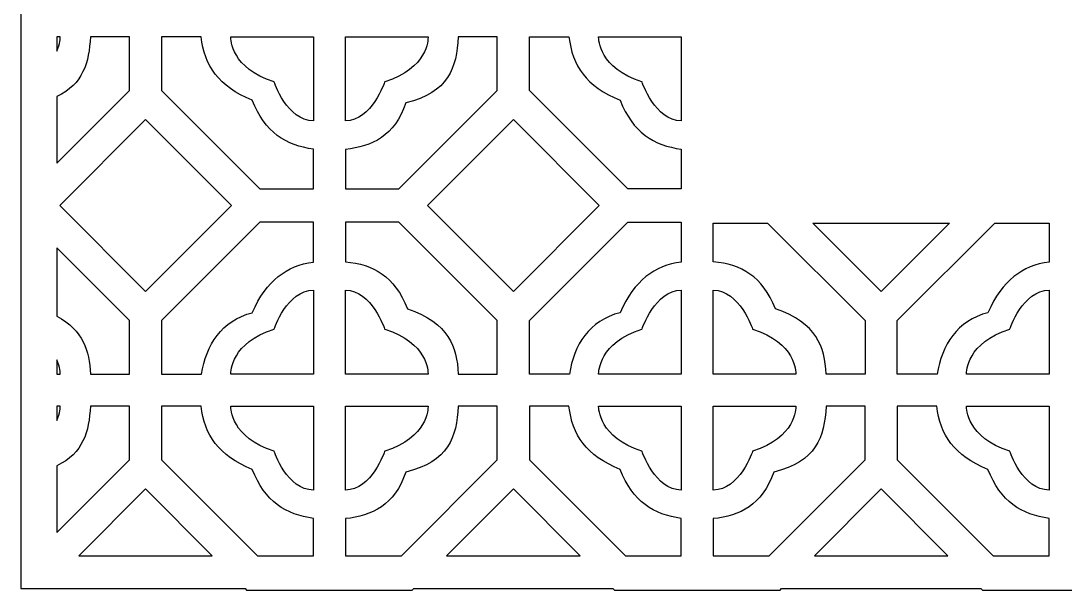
# Model space of a CAD drawing. Header units: centimetres. Extents: x 14.5 to 24.7, y -9 to -4.
# Drawn here: x 14.48 to 19.038, y -9 to -6.516 of the extents above; entities that cross this region are included whole.
import ezdxf

# ---------------------------------------------------------------- set-up
doc = ezdxf.new("R2010")
doc.units = ezdxf.units.CM
doc.header["$MEASUREMENT"] = 0
doc.layers.add('layer 1', color=7, linetype='Continuous')

msp = doc.modelspace()

# ---------------------------------------------------------------- linework, layer by layer
at = {"layer": 'layer 1', "color": 250, "lineweight": 30}
for points, knots in [([(24.72837, -4.03974), (24.72837, -4.03974), (24.72837, -4.54384), (24.72837, -4.54384), (24.72837, -4.54384), (24.72837, -4.54384), (24.72837, -4.54384), (24.72837, -4.54384), (24.72837, -4.54384), (24.72837, -4.54384), (24.72837, -4.83543), (24.72837, -4.83543), (24.72837, -4.83543), (24.72837, -4.83543), (24.72837, -4.97503), (24.72837, -4.97503), (24.72837, -4.97503), (24.72837, -4.97503), (24.72837, -5.26662), (24.72837, -5.26662), (24.72837, -5.26662), (24.72837, -5.26662), (24.72837, -5.26662), (24.72837, -5.26662), (24.72837, -5.26662), (24.72837, -5.26662), (24.72837, -6.15508), (24.72837, -6.15508), (24.72837, -6.15508), (24.72837, -6.15508), (24.72837, -6.15508), (24.72837, -6.15508), (24.72837, -6.15508), (24.72837, -6.15508), (24.72837, -6.44668), (24.72837, -6.44668), (24.72837, -6.44668), (24.72837, -6.44668), (24.72837, -6.58627), (24.72837, -6.58627), (24.72837, -6.58627), (24.72837, -6.58627), (24.72837, -6.87786), (24.72837, -6.87786), (24.72837, -6.87786), (24.72837, -6.87786), (24.72837, -6.87786), (24.72837, -6.87786), (24.72837, -6.87786), (24.72837, -6.87786), (24.72837, -7.76633), (24.72837, -7.76633), (24.72837, -7.76633), (24.72837, -7.76633), (24.72837, -7.76633), (24.72837, -7.76633), (24.72837, -7.76633), (24.72837, -7.76633), (24.72837, -8.05792), (24.72837, -8.05792), (24.72837, -8.05792), (24.72837, -8.05792), (24.72837, -8.19751), (24.72837, -8.19751), (24.72837, -8.19751), (24.72837, -8.19751), (24.72837, -8.48911), (24.72837, -8.48911), (24.72837, -8.48911), (24.72837, -8.48911), (24.72837, -8.48911), (24.72837, -8.48911), (24.72837, -8.48911), (24.72837, -8.48911), (24.72837, -8.9932), (24.72837, -8.9932), (24.72837, -8.9932), (24.72837, -8.9932), (24.22427, -8.9932), (24.22427, -8.9932), (24.22427, -8.9932), (24.22427, -8.9932), (24.21728, -9.00019), (24.21728, -9.00019), (24.21728, -9.00019), (24.21728, -9.00019), (23.92569, -9.00019), (23.92569, -9.00019), (23.92569, -9.00019), (23.92569, -9.00019), (23.7861, -9.00019), (23.7861, -9.00019), (23.7861, -9.00019), (23.7861, -9.00019), (23.4945, -9.00019), (23.4945, -9.00019), (23.4945, -9.00019), (23.4945, -9.00019), (23.48752, -8.9932), (23.48752, -8.9932), (23.48752, -8.9932), (23.48752, -8.9932), (22.61846, -8.9932), (22.61846, -8.9932), (22.61846, -8.9932), (22.61846, -8.9932), (22.61147, -9.00019), (22.61147, -9.00019), (22.61147, -9.00019), (22.61147, -9.00019), (22.31988, -9.00019), (22.31988, -9.00019), (22.31988, -9.00019), (22.31988, -9.00019), (22.18029, -9.00019), (22.18029, -9.00019), (22.18029, -9.00019), (22.18029, -9.00019), (21.88869, -9.00019), (21.88869, -9.00019), (21.88869, -9.00019), (21.88869, -9.00019), (21.88171, -8.9932), (21.88171, -8.9932), (21.88171, -8.9932), (21.88171, -8.9932), (21.01265, -8.9932), (21.01265, -8.9932), (21.01265, -8.9932), (21.01265, -8.9932), (21.00567, -9.00019), (21.00567, -9.00019), (21.00567, -9.00019), (21.00567, -9.00019), (20.71407, -9.00019), (20.71407, -9.00019), (20.71407, -9.00019), (20.71407, -9.00019), (20.57448, -9.00019), (20.57448, -9.00019), (20.57448, -9.00019), (20.57448, -9.00019), (20.28289, -9.00019), (20.28289, -9.00019), (20.28289, -9.00019), (20.28289, -9.00019), (20.2759, -8.9932), (20.2759, -8.9932), (20.2759, -8.9932), (20.2759, -8.9932), (19.40684, -8.9932), (19.40684, -8.9932), (19.40684, -8.9932), (19.40684, -8.9932), (19.39986, -9.00019), (19.39986, -9.00019), (19.39986, -9.00019), (19.39986, -9.00019), (19.10826, -9.00019), (19.10826, -9.00019), (19.10826, -9.00019), (19.10826, -9.00019), (18.96867, -9.00019), (18.96867, -9.00019), (18.96867, -9.00019), (18.96867, -9.00019), (18.67708, -9.00019), (18.67708, -9.00019), (18.67708, -9.00019), (18.67708, -9.00019), (18.67009, -8.9932), (18.67009, -8.9932), (18.67009, -8.9932), (18.67009, -8.9932), (17.80103, -8.9932), (17.80103, -8.9932), (17.80103, -8.9932), (17.80103, -8.9932), (17.79405, -9.00019), (17.79405, -9.00019), (17.79405, -9.00019), (17.79405, -9.00019), (17.50245, -9.00019), (17.50245, -9.00019), (17.50245, -9.00019), (17.50245, -9.00019), (17.36286, -9.00019), (17.36286, -9.00019), (17.36286, -9.00019), (17.36286, -9.00019), (17.07127, -9.00019), (17.07127, -9.00019), (17.07127, -9.00019), (17.07127, -9.00019), (17.06428, -8.9932), (17.06428, -8.9932), (17.06428, -8.9932), (17.06428, -8.9932), (16.19523, -8.9932), (16.19523, -8.9932), (16.19523, -8.9932), (16.19523, -8.9932), (16.18824, -9.00019), (16.18824, -9.00019), (16.18824, -9.00019), (16.18824, -9.00019), (15.89664, -9.00019), (15.89664, -9.00019), (15.89664, -9.00019), (15.89664, -9.00019), (15.75705, -9.00019), (15.75705, -9.00019), (15.75705, -9.00019), (15.75705, -9.00019), (15.46546, -9.00019), (15.46546, -9.00019), (15.46546, -9.00019), (15.46546, -9.00019), (15.45847, -8.9932), (15.45847, -8.9932), (15.45847, -8.9932), (15.45847, -8.9932), (14.47983, -8.9932), (14.47983, -8.9932), (14.47983, -8.9932), (14.47983, -8.9932), (14.47983, -4.03974), (14.47983, -4.03974), (14.47983, -4.03974), (14.47983, -4.03974), (15.45847, -4.03974), (15.45847, -4.03974), (15.45847, -4.03974), (15.45847, -4.03974), (15.46546, -4.03276), (15.46546, -4.03276), (15.46546, -4.03276), (15.46546, -4.03276), (15.75705, -4.03276), (15.75705, -4.03276), (15.75705, -4.03276), (15.75705, -4.03276), (15.89664, -4.03276), (15.89664, -4.03276), (15.89664, -4.03276), (15.89664, -4.03276), (16.18824, -4.03276), (16.18824, -4.03276), (16.18824, -4.03276), (16.18824, -4.03276), (16.19523, -4.03974), (16.19523, -4.03974), (16.19523, -4.03974), (16.19523, -4.03974), (17.06428, -4.03974), (17.06428, -4.03974), (17.06428, -4.03974), (17.06428, -4.03974), (17.07127, -4.03276), (17.07127, -4.03276), (17.07127, -4.03276), (17.07127, -4.03276), (17.36286, -4.03276), (17.36286, -4.03276), (17.36286, -4.03276), (17.36286, -4.03276), (17.50245, -4.03276), (17.50245, -4.03276), (17.50245, -4.03276), (17.50245, -4.03276), (17.79405, -4.03276), (17.79405, -4.03276), (17.79405, -4.03276), (17.79405, -4.03276), (17.80103, -4.03974), (17.80103, -4.03974), (17.80103, -4.03974), (17.80103, -4.03974), (18.67009, -4.03974), (18.67009, -4.03974), (18.67009, -4.03974), (18.67009, -4.03974), (18.67708, -4.03276), (18.67708, -4.03276), (18.67708, -4.03276), (18.67708, -4.03276), (18.96867, -4.03276), (18.96867, -4.03276), (18.96867, -4.03276), (18.96867, -4.03276), (19.10826, -4.03276), (19.10826, -4.03276), (19.10826, -4.03276), (19.10826, -4.03276), (19.39986, -4.03276), (19.39986, -4.03276), (19.39986, -4.03276), (19.39986, -4.03276), (19.40684, -4.03974), (19.40684, -4.03974), (19.40684, -4.03974), (19.40684, -4.03974), (20.2759, -4.03974), (20.2759, -4.03974), (20.2759, -4.03974), (20.2759, -4.03974), (20.28289, -4.03276), (20.28289, -4.03276), (20.28289, -4.03276), (20.28289, -4.03276), (20.57448, -4.03276), (20.57448, -4.03276), (20.57448, -4.03276), (20.57448, -4.03276), (20.71407, -4.03276), (20.71407, -4.03276), (20.71407, -4.03276), (20.71407, -4.03276), (21.00567, -4.03276), (21.00567, -4.03276), (21.00567, -4.03276), (21.00567, -4.03276), (21.01265, -4.03974), (21.01265, -4.03974), (21.01265, -4.03974), (21.01265, -4.03974), (21.88171, -4.03974), (21.88171, -4.03974), (21.88171, -4.03974), (21.88171, -4.03974), (21.88869, -4.03276), (21.88869, -4.03276), (21.88869, -4.03276), (21.88869, -4.03276), (22.18029, -4.03276), (22.18029, -4.03276), (22.18029, -4.03276), (22.18029, -4.03276), (22.31988, -4.03276), (22.31988, -4.03276), (22.31988, -4.03276), (22.31988, -4.03276), (22.61147, -4.03276), (22.61147, -4.03276), (22.61147, -4.03276), (22.61147, -4.03276), (22.61846, -4.03974), (22.61846, -4.03974), (22.61846, -4.03974), (22.61846, -4.03974), (23.48752, -4.03974), (23.48752, -4.03974), (23.48752, -4.03974), (23.48752, -4.03974), (23.4945, -4.03276), (23.4945, -4.03276), (23.4945, -4.03276), (23.4945, -4.03276), (23.7861, -4.03276), (23.7861, -4.03276), (23.7861, -4.03276), (23.7861, -4.03276), (23.92569, -4.03276), (23.92569, -4.03276), (23.92569, -4.03276), (23.92569, -4.03276), (24.21728, -4.03276), (24.21728, -4.03276), (24.21728, -4.03276), (24.21728, -4.03276), (24.22427, -4.03974), (24.22427, -4.03974), (24.22427, -4.03974), (24.22427, -4.03974), (24.72837, -4.03974), (24.72837, -4.03974)], [0, 0, 0, 0, 0.0105263, 0.0105263, 0.0105263, 0.0105263, 0.0210526, 0.0210526, 0.0210526, 0.0210526, 0.0315789, 0.0315789, 0.0315789, 0.0315789, 0.0421053, 0.0421053, 0.0421053, 0.0421053, 0.0526316, 0.0526316, 0.0526316, 0.0526316, 0.0631579, 0.0631579, 0.0631579, 0.0631579, 0.0736842, 0.0736842, 0.0736842, 0.0736842, 0.0842105, 0.0842105, 0.0842105, 0.0842105, 0.0947368, 0.0947368, 0.0947368, 0.0947368, 0.1052632, 0.1052632, 0.1052632, 0.1052632, 0.1157895, 0.1157895, 0.1157895, 0.1157895, 0.1263158, 0.1263158, 0.1263158, 0.1263158, 0.1368421, 0.1368421, 0.1368421, 0.1368421, 0.1473684, 0.1473684, 0.1473684, 0.1473684, 0.1578947, 0.1578947, 0.1578947, 0.1578947, 0.1684211, 0.1684211, 0.1684211, 0.1684211, 0.1789474, 0.1789474, 0.1789474, 0.1789474, 0.1894737, 0.1894737, 0.1894737, 0.1894737, 0.2, 0.2, 0.2, 0.2, 0.2105263, 0.2105263, 0.2105263, 0.2105263, 0.2210526, 0.2210526, 0.2210526, 0.2210526, 0.2315789, 0.2315789, 0.2315789, 0.2315789, 0.2421053, 0.2421053, 0.2421053, 0.2421053, 0.2526316, 0.2526316, 0.2526316, 0.2526316, 0.2631579, 0.2631579, 0.2631579, 0.2631579, 0.2736842, 0.2736842, 0.2736842, 0.2736842, 0.2842105, 0.2842105, 0.2842105, 0.2842105, 0.2947368, 0.2947368, 0.2947368, 0.2947368, 0.3052632, 0.3052632, 0.3052632, 0.3052632, 0.3157895, 0.3157895, 0.3157895, 0.3157895, 0.3263158, 0.3263158, 0.3263158, 0.3263158, 0.3368421, 0.3368421, 0.3368421, 0.3368421, 0.3473684, 0.3473684, 0.3473684, 0.3473684, 0.3578947, 0.3578947, 0.3578947, 0.3578947, 0.3684211, 0.3684211, 0.3684211, 0.3684211, 0.3789474, 0.3789474, 0.3789474, 0.3789474, 0.3894737, 0.3894737, 0.3894737, 0.3894737, 0.4, 0.4, 0.4, 0.4, 0.4105263, 0.4105263, 0.4105263, 0.4105263, 0.4210526, 0.4210526, 0.4210526, 0.4210526, 0.4315789, 0.4315789, 0.4315789, 0.4315789, 0.4421053, 0.4421053, 0.4421053, 0.4421053, 0.4526316, 0.4526316, 0.4526316, 0.4526316, 0.4631579, 0.4631579, 0.4631579, 0.4631579, 0.4736842, 0.4736842, 0.4736842, 0.4736842, 0.4842105, 0.4842105, 0.4842105, 0.4842105, 0.4947368, 0.4947368, 0.4947368, 0.4947368, 0.5052632, 0.5052632, 0.5052632, 0.5052632, 0.5157895, 0.5157895, 0.5157895, 0.5157895, 0.5263158, 0.5263158, 0.5263158, 0.5263158, 0.5368421, 0.5368421, 0.5368421, 0.5368421, 0.5473684, 0.5473684, 0.5473684, 0.5473684, 0.5578947, 0.5578947, 0.5578947, 0.5578947, 0.5684211, 0.5684211, 0.5684211, 0.5684211, 0.5789474, 0.5789474, 0.5789474, 0.5789474, 0.5894737, 0.5894737, 0.5894737, 0.5894737, 0.6, 0.6, 0.6, 0.6, 0.6105263, 0.6105263, 0.6105263, 0.6105263, 0.6210526, 0.6210526, 0.6210526, 0.6210526, 0.6315789, 0.6315789, 0.6315789, 0.6315789, 0.6421053, 0.6421053, 0.6421053, 0.6421053, 0.6526316, 0.6526316, 0.6526316, 0.6526316, 0.6631579, 0.6631579, 0.6631579, 0.6631579, 0.6736842, 0.6736842, 0.6736842, 0.6736842, 0.6842105, 0.6842105, 0.6842105, 0.6842105, 0.6947368, 0.6947368, 0.6947368, 0.6947368, 0.7052632, 0.7052632, 0.7052632, 0.7052632, 0.7157895, 0.7157895, 0.7157895, 0.7157895, 0.7263158, 0.7263158, 0.7263158, 0.7263158, 0.7368421, 0.7368421, 0.7368421, 0.7368421, 0.7473684, 0.7473684, 0.7473684, 0.7473684, 0.7578947, 0.7578947, 0.7578947, 0.7578947, 0.7684211, 0.7684211, 0.7684211, 0.7684211, 0.7789474, 0.7789474, 0.7789474, 0.7789474, 0.7894737, 0.7894737, 0.7894737, 0.7894737, 0.8, 0.8, 0.8, 0.8, 0.8105263, 0.8105263, 0.8105263, 0.8105263, 0.8210526, 0.8210526, 0.8210526, 0.8210526, 0.8315789, 0.8315789, 0.8315789, 0.8315789, 0.8421053, 0.8421053, 0.8421053, 0.8421053, 0.8526316, 0.8526316, 0.8526316, 0.8526316, 0.8631579, 0.8631579, 0.8631579, 0.8631579, 0.8736842, 0.8736842, 0.8736842, 0.8736842, 0.8842105, 0.8842105, 0.8842105, 0.8842105, 0.8947368, 0.8947368, 0.8947368, 0.8947368, 0.9052632, 0.9052632, 0.9052632, 0.9052632, 0.9157895, 0.9157895, 0.9157895, 0.9157895, 0.9263158, 0.9263158, 0.9263158, 0.9263158, 0.9368421, 0.9368421, 0.9368421, 0.9368421, 0.9473684, 0.9473684, 0.9473684, 0.9473684, 0.9578947, 0.9578947, 0.9578947, 0.9578947, 0.9684211, 0.9684211, 0.9684211, 0.9684211, 0.9789474, 0.9789474, 0.9789474, 0.9789474, 1, 1, 1, 1]), ([(14.63683, -6.58627), (14.63683, -6.58627), (14.65164, -6.58627), (14.65164, -6.58627), (14.65164, -6.58627), (14.65171, -6.5908), (14.65139, -6.61619), (14.63683, -6.64837), (14.63683, -6.64837), (14.63683, -6.64837), (14.63683, -6.58627), (14.63683, -6.58627)], [0, 0, 0, 0, 0.25, 0.25, 0.25, 0.25, 0.5, 0.5, 0.5, 0.5, 1, 1, 1, 1]), ([(14.63683, -6.84621), (14.75163, -6.79255), (14.77768, -6.69773), (14.78321, -6.58627), (14.78321, -6.58627), (14.78321, -6.58627), (14.95392, -6.58627), (14.95392, -6.58627), (14.95392, -6.58627), (14.95392, -6.58627), (14.95392, -6.82004), (14.95392, -6.82004), (14.95392, -6.82004), (14.95392, -6.82004), (14.63683, -7.13713), (14.63683, -7.13713), (14.63683, -7.13713), (14.63683, -7.13713), (14.63683, -6.84621), (14.63683, -6.84621)], [0, 0, 0, 0, 0.1666667, 0.1666667, 0.1666667, 0.1666667, 0.3333333, 0.3333333, 0.3333333, 0.3333333, 0.5, 0.5, 0.5, 0.5, 0.6666667, 0.6666667, 0.6666667, 0.6666667, 1, 1, 1, 1]), ([(15.52328, -7.24935), (15.52328, -7.24935), (15.09397, -6.82004), (15.09397, -6.82004), (15.09397, -6.82004), (15.09397, -6.82004), (15.09397, -6.58627), (15.09397, -6.58627), (15.09397, -6.58627), (15.09397, -6.58627), (15.26663, -6.58627), (15.26663, -6.58627), (15.26663, -6.58627), (15.28086, -6.71086), (15.34218, -6.80278), (15.49014, -6.86255), (15.49014, -6.86255), (15.54364, -7.00242), (15.63826, -7.06086), (15.75705, -7.0759), (15.75705, -7.0759), (15.75705, -7.0759), (15.75705, -7.24935), (15.75705, -7.24935), (15.75705, -7.24935), (15.75705, -7.24935), (15.52328, -7.24935), (15.52328, -7.24935)], [0, 0, 0, 0, 0.125, 0.125, 0.125, 0.125, 0.25, 0.25, 0.25, 0.25, 0.375, 0.375, 0.375, 0.375, 0.5, 0.5, 0.5, 0.5, 0.625, 0.625, 0.625, 0.625, 0.75, 0.75, 0.75, 0.75, 1, 1, 1, 1]), ([(15.75705, -6.95221), (15.75705, -6.95221), (15.75705, -6.58627), (15.75705, -6.58627), (15.75705, -6.58627), (15.75705, -6.58627), (15.39625, -6.58627), (15.39625, -6.58627), (15.39625, -6.58627), (15.39608, -6.59697), (15.39805, -6.72424), (15.58515, -6.78211), (15.58515, -6.78211), (15.58515, -6.78211), (15.64299, -6.95424), (15.75705, -6.95221)], [0, 0, 0, 0, 0.2, 0.2, 0.2, 0.2, 0.4, 0.4, 0.4, 0.4, 0.6, 0.6, 0.6, 0.6, 1, 1, 1, 1]), ([(16.55973, -6.58627), (16.55973, -6.58627), (16.55973, -6.82004), (16.55973, -6.82004), (16.55973, -6.82004), (16.55973, -6.82004), (16.13042, -7.24935), (16.13042, -7.24935), (16.13042, -7.24935), (16.13042, -7.24935), (15.89664, -7.24935), (15.89664, -7.24935), (15.89664, -7.24935), (15.89664, -7.24935), (15.89664, -7.07693), (15.89664, -7.07693), (15.89664, -7.07693), (16.0132, -7.0655), (16.11018, -7.01854), (16.16083, -6.87368), (16.16083, -6.87368), (16.34599, -6.83052), (16.38237, -6.72044), (16.38901, -6.58627), (16.38901, -6.58627), (16.38901, -6.58627), (16.55973, -6.58627), (16.55973, -6.58627)], [0, 0, 0, 0, 0.125, 0.125, 0.125, 0.125, 0.25, 0.25, 0.25, 0.25, 0.375, 0.375, 0.375, 0.375, 0.5, 0.5, 0.5, 0.5, 0.625, 0.625, 0.625, 0.625, 0.75, 0.75, 0.75, 0.75, 1, 1, 1, 1]), ([(15.89664, -6.58627), (15.89664, -6.58627), (15.89664, -6.9522), (15.89664, -6.9522), (15.89664, -6.9522), (16.01071, -6.95424), (16.06855, -6.78211), (16.06855, -6.78211), (16.06855, -6.78211), (16.25564, -6.72424), (16.25762, -6.59697), (16.25745, -6.58627), (16.25745, -6.58627), (16.25745, -6.58627), (15.89664, -6.58627), (15.89664, -6.58627)], [0, 0, 0, 0, 0.2, 0.2, 0.2, 0.2, 0.4, 0.4, 0.4, 0.4, 0.6, 0.6, 0.6, 0.6, 1, 1, 1, 1]), ([(17.36286, -7.24935), (17.36286, -7.24935), (17.36286, -7.0759), (17.36286, -7.0759), (17.36286, -7.0759), (17.24407, -7.06086), (17.14945, -7.00242), (17.09595, -6.86255), (17.09595, -6.86255), (16.94799, -6.80278), (16.88667, -6.71086), (16.87244, -6.58627), (16.87244, -6.58627), (16.87244, -6.58627), (16.69978, -6.58627), (16.69978, -6.58627), (16.69978, -6.58627), (16.69978, -6.58627), (16.69978, -6.82004), (16.69978, -6.82004), (16.69978, -6.82004), (16.69978, -6.82004), (17.12909, -7.24935), (17.12909, -7.24935), (17.12909, -7.24935), (17.12909, -7.24935), (17.36286, -7.24935), (17.36286, -7.24935)], [0, 0, 0, 0, 0.125, 0.125, 0.125, 0.125, 0.25, 0.25, 0.25, 0.25, 0.375, 0.375, 0.375, 0.375, 0.5, 0.5, 0.5, 0.5, 0.625, 0.625, 0.625, 0.625, 0.75, 0.75, 0.75, 0.75, 1, 1, 1, 1]), ([(17.36286, -6.95221), (17.36286, -6.95221), (17.36286, -6.58627), (17.36286, -6.58627), (17.36286, -6.58627), (17.36286, -6.58627), (17.00205, -6.58627), (17.00205, -6.58627), (17.00205, -6.58627), (17.00189, -6.59697), (17.00386, -6.72424), (17.19096, -6.78211), (17.19096, -6.78211), (17.19096, -6.78211), (17.2488, -6.95424), (17.36286, -6.95221)], [0, 0, 0, 0, 0.2, 0.2, 0.2, 0.2, 0.4, 0.4, 0.4, 0.4, 0.6, 0.6, 0.6, 0.6, 1, 1, 1, 1]), ([(15.02394, -7.69676), (15.02394, -7.69676), (14.64928, -7.3221), (14.64928, -7.3221), (14.64928, -7.3221), (14.64928, -7.3221), (15.02394, -6.94743), (15.02394, -6.94743), (15.02394, -6.94743), (15.02394, -6.94743), (15.39861, -7.3221), (15.39861, -7.3221), (15.39861, -7.3221), (15.39861, -7.3221), (15.02394, -7.69676), (15.02394, -7.69676)], [0, 0, 0, 0, 0.2, 0.2, 0.2, 0.2, 0.4, 0.4, 0.4, 0.4, 0.6, 0.6, 0.6, 0.6, 1, 1, 1, 1]), ([(16.25509, -7.3221), (16.25509, -7.3221), (16.62975, -7.69676), (16.62975, -7.69676), (16.62975, -7.69676), (16.62975, -7.69676), (17.00442, -7.3221), (17.00442, -7.3221), (17.00442, -7.3221), (17.00442, -7.3221), (16.62975, -6.94743), (16.62975, -6.94743), (16.62975, -6.94743), (16.62975, -6.94743), (16.25509, -7.3221), (16.25509, -7.3221)], [0, 0, 0, 0, 0.2, 0.2, 0.2, 0.2, 0.4, 0.4, 0.4, 0.4, 0.6, 0.6, 0.6, 0.6, 1, 1, 1, 1]), ([(15.09397, -8.05792), (15.09397, -8.05792), (15.09397, -7.82415), (15.09397, -7.82415), (15.09397, -7.82415), (15.09397, -7.82415), (15.52328, -7.39484), (15.52328, -7.39484), (15.52328, -7.39484), (15.52328, -7.39484), (15.75705, -7.39484), (15.75705, -7.39484), (15.75705, -7.39484), (15.75705, -7.39484), (15.75705, -7.56862), (15.75705, -7.56862), (15.75705, -7.56862), (15.63889, -7.5849), (15.55337, -7.64775), (15.48995, -7.78969), (15.48995, -7.78969), (15.3564, -7.82341), (15.2875, -7.93131), (15.26867, -8.05792), (15.26867, -8.05792), (15.26867, -8.05792), (15.09397, -8.05792), (15.09397, -8.05792)], [0, 0, 0, 0, 0.125, 0.125, 0.125, 0.125, 0.25, 0.25, 0.25, 0.25, 0.375, 0.375, 0.375, 0.375, 0.5, 0.5, 0.5, 0.5, 0.625, 0.625, 0.625, 0.625, 0.75, 0.75, 0.75, 0.75, 1, 1, 1, 1]), ([(15.89664, -7.39484), (15.89664, -7.39484), (16.13042, -7.39484), (16.13042, -7.39484), (16.13042, -7.39484), (16.13042, -7.39484), (16.55973, -7.82415), (16.55973, -7.82415), (16.55973, -7.82415), (16.55973, -7.82415), (16.55973, -8.05792), (16.55973, -8.05792), (16.55973, -8.05792), (16.55973, -8.05792), (16.38912, -8.05792), (16.38912, -8.05792), (16.38912, -8.05792), (16.38306, -7.93636), (16.3495, -7.83594), (16.16773, -7.77287), (16.16773, -7.77287), (16.11066, -7.63004), (16.01898, -7.5795), (15.89664, -7.56732), (15.89664, -7.56732), (15.89664, -7.56732), (15.89664, -7.39484), (15.89664, -7.39484)], [0, 0, 0, 0, 0.125, 0.125, 0.125, 0.125, 0.25, 0.25, 0.25, 0.25, 0.375, 0.375, 0.375, 0.375, 0.5, 0.5, 0.5, 0.5, 0.625, 0.625, 0.625, 0.625, 0.75, 0.75, 0.75, 0.75, 1, 1, 1, 1]), ([(17.36286, -7.39842), (17.36286, -7.39842), (17.36286, -7.39842), (17.36286, -7.39842), (17.36286, -7.39842), (17.36286, -7.39842), (17.36286, -7.39484), (17.36286, -7.39484), (17.36286, -7.39484), (17.36286, -7.39484), (17.12909, -7.39484), (17.12909, -7.39484), (17.12909, -7.39484), (17.12909, -7.39484), (16.69978, -7.82415), (16.69978, -7.82415), (16.69978, -7.82415), (16.69978, -7.82415), (16.69978, -8.05792), (16.69978, -8.05792), (16.69978, -8.05792), (16.69978, -8.05792), (16.87448, -8.05792), (16.87448, -8.05792), (16.87448, -8.05792), (16.8933, -7.93131), (16.96221, -7.82341), (17.09576, -7.78969), (17.09576, -7.78969), (17.15917, -7.64775), (17.2447, -7.5849), (17.36286, -7.56862), (17.36286, -7.56862), (17.36286, -7.56862), (17.36286, -7.39842), (17.36286, -7.39842)], [0, 0, 0, 0, 0.1, 0.1, 0.1, 0.1, 0.2, 0.2, 0.2, 0.2, 0.3, 0.3, 0.3, 0.3, 0.4, 0.4, 0.4, 0.4, 0.5, 0.5, 0.5, 0.5, 0.6, 0.6, 0.6, 0.6, 0.7, 0.7, 0.7, 0.7, 0.8, 0.8, 0.8, 0.8, 1, 1, 1, 1]), ([(17.73981, -7.39842), (17.73981, -7.39842), (17.50245, -7.39842), (17.50245, -7.39842), (17.50245, -7.39842), (17.50245, -7.39842), (17.50245, -7.56732), (17.50245, -7.56732), (17.50245, -7.56732), (17.62479, -7.5795), (17.71647, -7.63004), (17.77354, -7.77287), (17.77354, -7.77287), (17.95531, -7.83594), (17.98887, -7.93636), (17.99493, -8.05792), (17.99493, -8.05792), (17.99493, -8.05792), (18.16553, -8.05792), (18.16553, -8.05792), (18.16553, -8.05792), (18.16553, -8.05792), (18.16553, -7.82415), (18.16553, -7.82415), (18.16553, -7.82415), (18.16553, -7.82415), (17.73981, -7.39842), (17.73981, -7.39842)], [0, 0, 0, 0, 0.125, 0.125, 0.125, 0.125, 0.25, 0.25, 0.25, 0.25, 0.375, 0.375, 0.375, 0.375, 0.5, 0.5, 0.5, 0.5, 0.625, 0.625, 0.625, 0.625, 0.75, 0.75, 0.75, 0.75, 1, 1, 1, 1]), ([(18.5339, -7.39842), (18.5339, -7.39842), (17.93722, -7.39842), (17.93722, -7.39842), (17.93722, -7.39842), (17.93722, -7.39842), (18.23556, -7.69676), (18.23556, -7.69676), (18.23556, -7.69676), (18.23556, -7.69676), (18.5339, -7.39842), (18.5339, -7.39842)], [0, 0, 0, 0, 0.25, 0.25, 0.25, 0.25, 0.5, 0.5, 0.5, 0.5, 1, 1, 1, 1]), ([(18.96867, -7.39842), (18.96867, -7.39842), (18.73132, -7.39842), (18.73132, -7.39842), (18.73132, -7.39842), (18.73132, -7.39842), (18.30559, -7.82415), (18.30559, -7.82415), (18.30559, -7.82415), (18.30559, -7.82415), (18.30559, -8.05792), (18.30559, -8.05792), (18.30559, -8.05792), (18.30559, -8.05792), (18.48029, -8.05792), (18.48029, -8.05792), (18.48029, -8.05792), (18.49911, -7.93131), (18.56801, -7.82341), (18.70157, -7.78969), (18.70157, -7.78969), (18.76498, -7.64775), (18.85051, -7.5849), (18.96867, -7.56862), (18.96867, -7.56862), (18.96867, -7.56862), (18.96867, -7.39842), (18.96867, -7.39842)], [0, 0, 0, 0, 0.125, 0.125, 0.125, 0.125, 0.25, 0.25, 0.25, 0.25, 0.375, 0.375, 0.375, 0.375, 0.5, 0.5, 0.5, 0.5, 0.625, 0.625, 0.625, 0.625, 0.75, 0.75, 0.75, 0.75, 1, 1, 1, 1]), ([(14.63683, -7.50706), (14.63683, -7.50706), (14.95392, -7.82415), (14.95392, -7.82415), (14.95392, -7.82415), (14.95392, -7.82415), (14.95392, -8.05792), (14.95392, -8.05792), (14.95392, -8.05792), (14.95392, -8.05792), (14.78331, -8.05792), (14.78331, -8.05792), (14.78331, -8.05792), (14.7782, -7.95539), (14.7535, -7.8679), (14.63683, -7.80518), (14.63683, -7.80518), (14.63683, -7.80518), (14.63683, -7.50706), (14.63683, -7.50706)], [0, 0, 0, 0, 0.1666667, 0.1666667, 0.1666667, 0.1666667, 0.3333333, 0.3333333, 0.3333333, 0.3333333, 0.5, 0.5, 0.5, 0.5, 0.6666667, 0.6666667, 0.6666667, 0.6666667, 1, 1, 1, 1]), ([(15.75705, -8.05792), (15.75705, -8.05792), (15.75705, -7.69197), (15.75705, -7.69197), (15.75705, -7.69197), (15.64299, -7.68993), (15.58515, -7.86207), (15.58515, -7.86207), (15.58515, -7.86207), (15.39797, -7.91996), (15.39607, -8.04732), (15.39625, -8.05792), (15.39625, -8.05792), (15.39625, -8.05792), (15.75705, -8.05792), (15.75705, -8.05792)], [0, 0, 0, 0, 0.2, 0.2, 0.2, 0.2, 0.4, 0.4, 0.4, 0.4, 0.6, 0.6, 0.6, 0.6, 1, 1, 1, 1]), ([(15.89664, -7.69197), (15.89664, -7.69197), (15.89664, -8.05792), (15.89664, -8.05792), (15.89664, -8.05792), (15.89664, -8.05792), (16.25745, -8.05792), (16.25745, -8.05792), (16.25745, -8.05792), (16.25762, -8.04732), (16.25573, -7.91996), (16.06855, -7.86207), (16.06855, -7.86207), (16.06855, -7.86207), (16.01071, -7.68993), (15.89664, -7.69197)], [0, 0, 0, 0, 0.2, 0.2, 0.2, 0.2, 0.4, 0.4, 0.4, 0.4, 0.6, 0.6, 0.6, 0.6, 1, 1, 1, 1]), ([(17.36286, -8.05792), (17.36286, -8.05792), (17.36286, -7.69197), (17.36286, -7.69197), (17.36286, -7.69197), (17.2488, -7.68993), (17.19096, -7.86207), (17.19096, -7.86207), (17.19096, -7.86207), (17.00378, -7.91996), (17.00188, -8.04732), (17.00205, -8.05792), (17.00205, -8.05792), (17.00205, -8.05792), (17.36286, -8.05792), (17.36286, -8.05792)], [0, 0, 0, 0, 0.2, 0.2, 0.2, 0.2, 0.4, 0.4, 0.4, 0.4, 0.6, 0.6, 0.6, 0.6, 1, 1, 1, 1]), ([(17.50245, -7.69197), (17.50245, -7.69197), (17.50245, -8.05792), (17.50245, -8.05792), (17.50245, -8.05792), (17.50245, -8.05792), (17.86326, -8.05792), (17.86326, -8.05792), (17.86326, -8.05792), (17.86343, -8.04732), (17.86154, -7.91996), (17.67436, -7.86207), (17.67436, -7.86207), (17.67436, -7.86207), (17.61652, -7.68993), (17.50245, -7.69197)], [0, 0, 0, 0, 0.2, 0.2, 0.2, 0.2, 0.4, 0.4, 0.4, 0.4, 0.6, 0.6, 0.6, 0.6, 1, 1, 1, 1]), ([(18.96867, -8.05792), (18.96867, -8.05792), (18.96867, -7.69197), (18.96867, -7.69197), (18.96867, -7.69197), (18.85461, -7.68993), (18.79677, -7.86207), (18.79677, -7.86207), (18.79677, -7.86207), (18.60959, -7.91996), (18.60769, -8.04732), (18.60786, -8.05792), (18.60786, -8.05792), (18.60786, -8.05792), (18.96867, -8.05792), (18.96867, -8.05792)], [0, 0, 0, 0, 0.2, 0.2, 0.2, 0.2, 0.4, 0.4, 0.4, 0.4, 0.6, 0.6, 0.6, 0.6, 1, 1, 1, 1]), ([(14.63683, -7.99581), (14.6514, -8.02802), (14.65172, -8.05343), (14.65164, -8.05792), (14.65164, -8.05792), (14.65164, -8.05792), (14.63683, -8.05792), (14.63683, -8.05792), (14.63683, -8.05792), (14.63683, -8.05792), (14.63683, -7.99581), (14.63683, -7.99581)], [0, 0, 0, 0, 0.25, 0.25, 0.25, 0.25, 0.5, 0.5, 0.5, 0.5, 1, 1, 1, 1]), ([(14.63683, -8.19751), (14.63683, -8.19751), (14.65164, -8.19751), (14.65164, -8.19751), (14.65164, -8.19751), (14.65171, -8.20204), (14.65139, -8.22744), (14.63683, -8.25961), (14.63683, -8.25961), (14.63683, -8.25961), (14.63683, -8.19751), (14.63683, -8.19751)], [0, 0, 0, 0, 0.25, 0.25, 0.25, 0.25, 0.5, 0.5, 0.5, 0.5, 1, 1, 1, 1]), ([(14.63683, -8.45745), (14.75163, -8.4038), (14.77768, -8.30897), (14.78321, -8.19751), (14.78321, -8.19751), (14.78321, -8.19751), (14.95392, -8.19751), (14.95392, -8.19751), (14.95392, -8.19751), (14.95392, -8.19751), (14.95392, -8.43129), (14.95392, -8.43129), (14.95392, -8.43129), (14.95392, -8.43129), (14.63683, -8.74837), (14.63683, -8.74837), (14.63683, -8.74837), (14.63683, -8.74837), (14.63683, -8.45745), (14.63683, -8.45745)], [0, 0, 0, 0, 0.1666667, 0.1666667, 0.1666667, 0.1666667, 0.3333333, 0.3333333, 0.3333333, 0.3333333, 0.5, 0.5, 0.5, 0.5, 0.6666667, 0.6666667, 0.6666667, 0.6666667, 1, 1, 1, 1]), ([(15.51293, -8.85025), (15.51293, -8.85025), (15.09397, -8.43129), (15.09397, -8.43129), (15.09397, -8.43129), (15.09397, -8.43129), (15.09397, -8.19751), (15.09397, -8.19751), (15.09397, -8.19751), (15.09397, -8.19751), (15.26663, -8.19751), (15.26663, -8.19751), (15.26663, -8.19751), (15.28086, -8.32211), (15.34218, -8.41402), (15.49014, -8.47379), (15.49014, -8.47379), (15.54364, -8.61367), (15.63826, -8.6721), (15.75705, -8.68714), (15.75705, -8.68714), (15.75705, -8.68714), (15.75705, -8.85025), (15.75705, -8.85025), (15.75705, -8.85025), (15.75705, -8.85025), (15.51293, -8.85025), (15.51293, -8.85025)], [0, 0, 0, 0, 0.125, 0.125, 0.125, 0.125, 0.25, 0.25, 0.25, 0.25, 0.375, 0.375, 0.375, 0.375, 0.5, 0.5, 0.5, 0.5, 0.625, 0.625, 0.625, 0.625, 0.75, 0.75, 0.75, 0.75, 1, 1, 1, 1]), ([(15.75705, -8.56345), (15.75705, -8.56345), (15.75705, -8.19751), (15.75705, -8.19751), (15.75705, -8.19751), (15.75705, -8.19751), (15.39625, -8.19751), (15.39625, -8.19751), (15.39625, -8.19751), (15.39608, -8.20821), (15.39805, -8.33548), (15.58515, -8.39335), (15.58515, -8.39335), (15.58515, -8.39335), (15.64299, -8.56549), (15.75705, -8.56345)], [0, 0, 0, 0, 0.2, 0.2, 0.2, 0.2, 0.4, 0.4, 0.4, 0.4, 0.6, 0.6, 0.6, 0.6, 1, 1, 1, 1]), ([(16.55973, -8.19751), (16.55973, -8.19751), (16.55973, -8.43129), (16.55973, -8.43129), (16.55973, -8.43129), (16.55973, -8.43129), (16.14076, -8.85025), (16.14076, -8.85025), (16.14076, -8.85025), (16.14076, -8.85025), (15.89664, -8.85025), (15.89664, -8.85025), (15.89664, -8.85025), (15.89664, -8.85025), (15.89664, -8.68818), (15.89664, -8.68818), (15.89664, -8.68818), (16.0132, -8.67674), (16.11018, -8.62978), (16.16083, -8.48492), (16.16083, -8.48492), (16.34599, -8.44177), (16.38237, -8.33168), (16.38901, -8.19751), (16.38901, -8.19751), (16.38901, -8.19751), (16.55973, -8.19751), (16.55973, -8.19751)], [0, 0, 0, 0, 0.125, 0.125, 0.125, 0.125, 0.25, 0.25, 0.25, 0.25, 0.375, 0.375, 0.375, 0.375, 0.5, 0.5, 0.5, 0.5, 0.625, 0.625, 0.625, 0.625, 0.75, 0.75, 0.75, 0.75, 1, 1, 1, 1]), ([(15.89664, -8.19751), (15.89664, -8.19751), (15.89664, -8.56345), (15.89664, -8.56345), (15.89664, -8.56345), (16.01071, -8.56548), (16.06855, -8.39335), (16.06855, -8.39335), (16.06855, -8.39335), (16.25564, -8.33548), (16.25762, -8.20821), (16.25745, -8.19751), (16.25745, -8.19751), (16.25745, -8.19751), (15.89664, -8.19751), (15.89664, -8.19751)], [0, 0, 0, 0, 0.2, 0.2, 0.2, 0.2, 0.4, 0.4, 0.4, 0.4, 0.6, 0.6, 0.6, 0.6, 1, 1, 1, 1]), ([(17.11874, -8.85025), (17.11874, -8.85025), (16.69978, -8.43129), (16.69978, -8.43129), (16.69978, -8.43129), (16.69978, -8.43129), (16.69978, -8.19751), (16.69978, -8.19751), (16.69978, -8.19751), (16.69978, -8.19751), (16.87244, -8.19751), (16.87244, -8.19751), (16.87244, -8.19751), (16.88667, -8.32211), (16.94799, -8.41402), (17.09595, -8.47379), (17.09595, -8.47379), (17.14945, -8.61367), (17.24407, -8.6721), (17.36286, -8.68714), (17.36286, -8.68714), (17.36286, -8.68714), (17.36286, -8.85025), (17.36286, -8.85025), (17.36286, -8.85025), (17.36286, -8.85025), (17.11874, -8.85025), (17.11874, -8.85025)], [0, 0, 0, 0, 0.125, 0.125, 0.125, 0.125, 0.25, 0.25, 0.25, 0.25, 0.375, 0.375, 0.375, 0.375, 0.5, 0.5, 0.5, 0.5, 0.625, 0.625, 0.625, 0.625, 0.75, 0.75, 0.75, 0.75, 1, 1, 1, 1]), ([(17.36286, -8.56345), (17.36286, -8.56345), (17.36286, -8.19751), (17.36286, -8.19751), (17.36286, -8.19751), (17.36286, -8.19751), (17.00205, -8.19751), (17.00205, -8.19751), (17.00205, -8.19751), (17.00189, -8.20821), (17.00386, -8.33548), (17.19096, -8.39335), (17.19096, -8.39335), (17.19096, -8.39335), (17.2488, -8.56549), (17.36286, -8.56345)], [0, 0, 0, 0, 0.2, 0.2, 0.2, 0.2, 0.4, 0.4, 0.4, 0.4, 0.6, 0.6, 0.6, 0.6, 1, 1, 1, 1]), ([(18.16553, -8.19751), (18.16553, -8.19751), (18.16553, -8.43129), (18.16553, -8.43129), (18.16553, -8.43129), (18.16553, -8.43129), (17.74657, -8.85025), (17.74657, -8.85025), (17.74657, -8.85025), (17.74657, -8.85025), (17.50245, -8.85025), (17.50245, -8.85025), (17.50245, -8.85025), (17.50245, -8.85025), (17.50245, -8.68818), (17.50245, -8.68818), (17.50245, -8.68818), (17.61901, -8.67674), (17.71599, -8.62978), (17.76664, -8.48492), (17.76664, -8.48492), (17.9518, -8.44177), (17.98818, -8.33168), (17.99482, -8.19751), (17.99482, -8.19751), (17.99482, -8.19751), (18.16553, -8.19751), (18.16553, -8.19751)], [0, 0, 0, 0, 0.125, 0.125, 0.125, 0.125, 0.25, 0.25, 0.25, 0.25, 0.375, 0.375, 0.375, 0.375, 0.5, 0.5, 0.5, 0.5, 0.625, 0.625, 0.625, 0.625, 0.75, 0.75, 0.75, 0.75, 1, 1, 1, 1]), ([(17.50245, -8.19751), (17.50245, -8.19751), (17.50245, -8.56345), (17.50245, -8.56345), (17.50245, -8.56345), (17.61652, -8.56548), (17.67436, -8.39335), (17.67436, -8.39335), (17.67436, -8.39335), (17.86145, -8.33548), (17.86343, -8.20821), (17.86326, -8.19751), (17.86326, -8.19751), (17.86326, -8.19751), (17.50245, -8.19751), (17.50245, -8.19751)], [0, 0, 0, 0, 0.2, 0.2, 0.2, 0.2, 0.4, 0.4, 0.4, 0.4, 0.6, 0.6, 0.6, 0.6, 1, 1, 1, 1]), ([(18.72455, -8.85025), (18.72455, -8.85025), (18.30559, -8.43129), (18.30559, -8.43129), (18.30559, -8.43129), (18.30559, -8.43129), (18.30559, -8.19751), (18.30559, -8.19751), (18.30559, -8.19751), (18.30559, -8.19751), (18.47825, -8.19751), (18.47825, -8.19751), (18.47825, -8.19751), (18.49248, -8.32211), (18.5538, -8.41402), (18.70176, -8.47379), (18.70176, -8.47379), (18.75526, -8.61367), (18.84988, -8.6721), (18.96867, -8.68714), (18.96867, -8.68714), (18.96867, -8.68714), (18.96867, -8.85025), (18.96867, -8.85025), (18.96867, -8.85025), (18.96867, -8.85025), (18.72455, -8.85025), (18.72455, -8.85025)], [0, 0, 0, 0, 0.125, 0.125, 0.125, 0.125, 0.25, 0.25, 0.25, 0.25, 0.375, 0.375, 0.375, 0.375, 0.5, 0.5, 0.5, 0.5, 0.625, 0.625, 0.625, 0.625, 0.75, 0.75, 0.75, 0.75, 1, 1, 1, 1]), ([(18.96867, -8.56345), (18.96867, -8.56345), (18.96867, -8.19751), (18.96867, -8.19751), (18.96867, -8.19751), (18.96867, -8.19751), (18.60786, -8.19751), (18.60786, -8.19751), (18.60786, -8.19751), (18.60769, -8.20821), (18.60967, -8.33548), (18.79677, -8.39335), (18.79677, -8.39335), (18.79677, -8.39335), (18.85461, -8.56549), (18.96867, -8.56345)], [0, 0, 0, 0, 0.2, 0.2, 0.2, 0.2, 0.4, 0.4, 0.4, 0.4, 0.6, 0.6, 0.6, 0.6, 1, 1, 1, 1]), ([(14.73237, -8.85025), (14.73237, -8.85025), (15.02394, -8.55868), (15.02394, -8.55868), (15.02394, -8.55868), (15.02394, -8.55868), (15.31551, -8.85025), (15.31551, -8.85025), (15.31551, -8.85025), (15.31551, -8.85025), (14.73237, -8.85025), (14.73237, -8.85025)], [0, 0, 0, 0, 0.25, 0.25, 0.25, 0.25, 0.5, 0.5, 0.5, 0.5, 1, 1, 1, 1]), ([(16.33818, -8.85025), (16.33818, -8.85025), (16.62975, -8.55868), (16.62975, -8.55868), (16.62975, -8.55868), (16.62975, -8.55868), (16.92132, -8.85025), (16.92132, -8.85025), (16.92132, -8.85025), (16.92132, -8.85025), (16.33818, -8.85025), (16.33818, -8.85025)], [0, 0, 0, 0, 0.25, 0.25, 0.25, 0.25, 0.5, 0.5, 0.5, 0.5, 1, 1, 1, 1]), ([(17.94399, -8.85025), (17.94399, -8.85025), (18.23556, -8.55868), (18.23556, -8.55868), (18.23556, -8.55868), (18.23556, -8.55868), (18.52713, -8.85025), (18.52713, -8.85025), (18.52713, -8.85025), (18.52713, -8.85025), (17.94399, -8.85025), (17.94399, -8.85025)], [0, 0, 0, 0, 0.25, 0.25, 0.25, 0.25, 0.5, 0.5, 0.5, 0.5, 1, 1, 1, 1])]:
    msp.add_open_spline(points, degree=3, knots=knots, dxfattribs=at)

doc.saveas('drawing.dxf')
